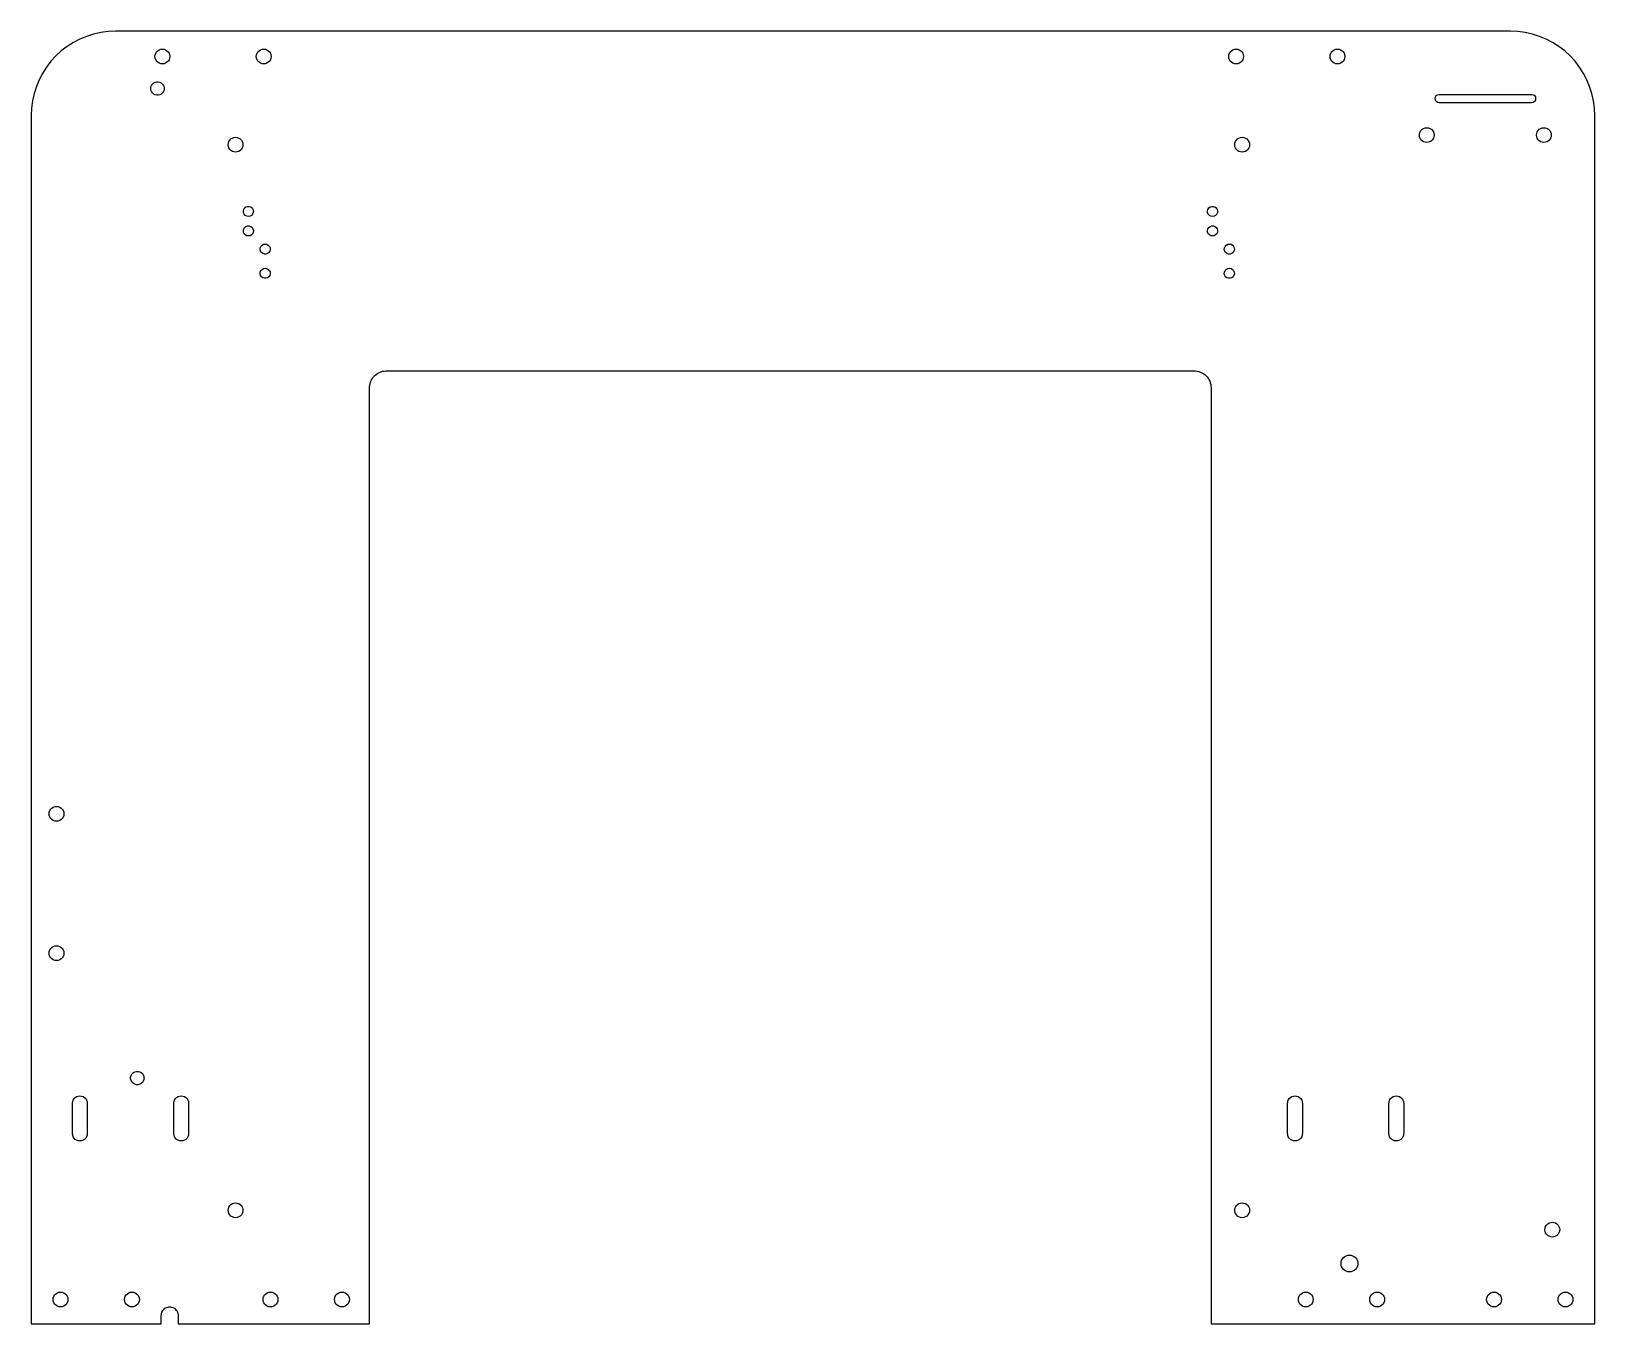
# Model space of a CAD drawing. Header units: metres. Extents: x -232 to 232, y 0 to 384.
import ezdxf

# ---------------------------------------------------------------- set-up
doc = ezdxf.new("R2010")
doc.units = ezdxf.units.M

msp = doc.modelspace()

# ---------------------------------------------------------------- linework, layer by layer
for p, q in [((-217.815, 381.658), (-219.75, 380.651)), ((-215.801, 382.492), (-217.815, 381.658)), ((-213.72, 383.148), (-215.801, 382.492)), ((-211.591, 383.62), (-213.72, 383.148)), ((-209.429, 383.905), (-211.591, 383.62)), ((-207.25, 384), (-209.429, 383.905)), ((207.25, 384), (-207.25, 384)), ((209.429, 383.905), (207.25, 384)), ((211.591, 383.62), (209.429, 383.905)), ((213.72, 383.148), (211.591, 383.62)), ((215.801, 382.492), (213.72, 383.148)), ((217.815, 381.658), (215.801, 382.492)), ((219.75, 380.651), (217.815, 381.658)), ((-224.928, 376.678), (-226.401, 375.07)), ((-223.32, 378.151), (-224.928, 376.678)), ((-221.589, 379.479), (-223.32, 378.151)), ((-219.75, 380.651), (-221.589, 379.479)), ((-195.5, 376.5), (-195.445, 376.99)), ((-195.445, 376.01), (-195.5, 376.5)), ((-195.445, 376.99), (-195.282, 377.455)), ((-195.282, 377.455), (-195.02, 377.872)), ((-195.02, 377.872), (-194.672, 378.22)), ((-194.672, 378.22), (-194.255, 378.482)), ((-194.255, 378.482), (-193.79, 378.645)), ((-193.79, 378.645), (-193.3, 378.7)), ((-193.3, 378.7), (-192.81, 378.645)), ((-192.81, 378.645), (-192.345, 378.482)), ((-192.345, 378.482), (-191.928, 378.22)), ((-191.928, 378.22), (-191.58, 377.872)), ((-191.58, 377.872), (-191.318, 377.455)), ((-191.318, 377.455), (-191.155, 376.99)), ((-191.155, 376.99), (-191.1, 376.5)), ((-191.1, 376.5), (-191.155, 376.01)), ((-165.4, 376.5), (-165.345, 376.99)), ((-165.345, 376.01), (-165.4, 376.5)), ((-165.345, 376.99), (-165.182, 377.455)), ((-165.182, 377.455), (-164.92, 377.872)), ((-164.92, 377.872), (-164.572, 378.22)), ((-164.572, 378.22), (-164.155, 378.482)), ((-164.155, 378.482), (-163.69, 378.645)), ((-163.69, 378.645), (-163.2, 378.7)), ((-163.2, 378.7), (-162.71, 378.645)), ((-162.71, 378.645), (-162.245, 378.482)), ((-162.245, 378.482), (-161.828, 378.22)), ((-161.828, 378.22), (-161.48, 377.872)), ((-161.48, 377.872), (-161.218, 377.455)), ((-161.218, 377.455), (-161.055, 376.99)), ((-161.055, 376.99), (-161, 376.5)), ((-161, 376.5), (-161.055, 376.01)), ((123.5, 376.5), (123.555, 376.99)), ((123.555, 376.01), (123.5, 376.5)), ((123.555, 376.99), (123.718, 377.455)), ((123.718, 377.455), (123.98, 377.872)), ((123.98, 377.872), (124.328, 378.22)), ((124.328, 378.22), (124.745, 378.482)), ((124.745, 378.482), (125.21, 378.645)), ((125.21, 378.645), (125.7, 378.7)), ((125.7, 378.7), (126.19, 378.645)), ((126.19, 378.645), (126.655, 378.482)), ((126.655, 378.482), (127.072, 378.22)), ((127.072, 378.22), (127.42, 377.872)), ((127.42, 377.872), (127.682, 377.455)), ((127.682, 377.455), (127.845, 376.99)), ((127.845, 376.99), (127.9, 376.5)), ((127.9, 376.5), (127.845, 376.01)), ((153.6, 376.5), (153.655, 376.99)), ((153.655, 376.01), (153.6, 376.5)), ((153.655, 376.99), (153.818, 377.455)), ((153.818, 377.455), (154.08, 377.872)), ((154.08, 377.872), (154.428, 378.22)), ((154.428, 378.22), (154.845, 378.482)), ((154.845, 378.482), (155.31, 378.645)), ((155.31, 378.645), (155.8, 378.7)), ((155.8, 378.7), (156.29, 378.645)), ((156.29, 378.645), (156.755, 378.482)), ((156.755, 378.482), (157.172, 378.22)), ((157.172, 378.22), (157.52, 377.872)), ((157.52, 377.872), (157.782, 377.455)), ((157.782, 377.455), (157.945, 376.99)), ((157.945, 376.99), (158, 376.5)), ((158, 376.5), (157.945, 376.01)), ((221.589, 379.479), (219.75, 380.651)), ((223.32, 378.151), (221.589, 379.479)), ((224.928, 376.678), (223.32, 378.151)), ((226.401, 375.07), (224.928, 376.678)), ((-227.729, 373.339), (-228.901, 371.5)), ((-226.401, 375.07), (-227.729, 373.339)), ((-195.282, 375.545), (-195.445, 376.01)), ((-195.02, 375.128), (-195.282, 375.545)), ((-194.672, 374.78), (-195.02, 375.128)), ((-194.255, 374.518), (-194.672, 374.78)), ((-193.79, 374.355), (-194.255, 374.518)), ((-193.3, 374.3), (-193.79, 374.355)), ((-192.81, 374.355), (-193.3, 374.3)), ((-192.345, 374.518), (-192.81, 374.355)), ((-191.928, 374.78), (-192.345, 374.518)), ((-191.58, 375.128), (-191.928, 374.78)), ((-191.318, 375.545), (-191.58, 375.128)), ((-191.155, 376.01), (-191.318, 375.545)), ((-165.182, 375.545), (-165.345, 376.01)), ((-164.92, 375.128), (-165.182, 375.545)), ((-164.572, 374.78), (-164.92, 375.128)), ((-164.155, 374.518), (-164.572, 374.78)), ((-163.69, 374.355), (-164.155, 374.518)), ((-163.2, 374.3), (-163.69, 374.355)), ((-162.71, 374.355), (-163.2, 374.3)), ((-162.245, 374.518), (-162.71, 374.355)), ((-161.828, 374.78), (-162.245, 374.518)), ((-161.48, 375.128), (-161.828, 374.78)), ((-161.218, 375.545), (-161.48, 375.128)), ((-161.055, 376.01), (-161.218, 375.545)), ((123.718, 375.545), (123.555, 376.01)), ((123.98, 375.128), (123.718, 375.545)), ((124.328, 374.78), (123.98, 375.128)), ((124.745, 374.518), (124.328, 374.78)), ((125.21, 374.355), (124.745, 374.518)), ((125.7, 374.3), (125.21, 374.355)), ((126.19, 374.355), (125.7, 374.3)), ((126.655, 374.518), (126.19, 374.355)), ((127.072, 374.78), (126.655, 374.518)), ((127.42, 375.128), (127.072, 374.78)), ((127.682, 375.545), (127.42, 375.128)), ((127.845, 376.01), (127.682, 375.545)), ((153.818, 375.545), (153.655, 376.01)), ((154.08, 375.128), (153.818, 375.545)), ((154.428, 374.78), (154.08, 375.128)), ((154.845, 374.518), (154.428, 374.78)), ((155.31, 374.355), (154.845, 374.518)), ((155.8, 374.3), (155.31, 374.355)), ((156.29, 374.355), (155.8, 374.3)), ((156.755, 374.518), (156.29, 374.355)), ((157.172, 374.78), (156.755, 374.518)), ((157.52, 375.128), (157.172, 374.78)), ((157.782, 375.545), (157.52, 375.128)), ((157.945, 376.01), (157.782, 375.545)), ((227.729, 373.339), (226.401, 375.07)), ((228.901, 371.5), (227.729, 373.339)), ((-230.742, 367.551), (-231.398, 365.47)), ((-229.908, 369.565), (-230.742, 367.551)), ((-228.901, 371.5), (-229.908, 369.565)), ((-196.75, 367), (-196.692, 367.479)), ((-196.692, 366.521), (-196.75, 367)), ((-196.692, 367.479), (-196.521, 367.929)), ((-196.521, 367.929), (-196.247, 368.326)), ((-196.247, 368.326), (-195.886, 368.646)), ((-195.886, 368.646), (-195.459, 368.87)), ((-195.459, 368.87), (-194.991, 368.985)), ((-194.991, 368.985), (-194.509, 368.985)), ((-194.509, 368.985), (-194.041, 368.87)), ((-194.041, 368.87), (-193.614, 368.646)), ((-193.614, 368.646), (-193.253, 368.326)), ((-193.253, 368.326), (-192.979, 367.929)), ((-192.979, 367.929), (-192.808, 367.479)), ((-192.808, 367.479), (-192.75, 367)), ((-192.75, 367), (-192.808, 366.521)), ((229.908, 369.565), (228.901, 371.5)), ((230.742, 367.551), (229.908, 369.565)), ((231.398, 365.47), (230.742, 367.551)), ((-231.87, 363.341), (-232.155, 361.179)), ((-231.398, 365.47), (-231.87, 363.341)), ((-196.521, 366.071), (-196.692, 366.521)), ((-196.247, 365.674), (-196.521, 366.071)), ((-195.886, 365.354), (-196.247, 365.674)), ((-195.459, 365.13), (-195.886, 365.354)), ((-194.991, 365.015), (-195.459, 365.13)), ((-194.509, 365.015), (-194.991, 365.015)), ((-194.041, 365.13), (-194.509, 365.015)), ((-193.614, 365.354), (-194.041, 365.13)), ((-193.253, 365.674), (-193.614, 365.354)), ((-192.979, 366.071), (-193.253, 365.674)), ((-192.808, 366.521), (-192.979, 366.071)), ((184.8, 364), (184.895, 364.478)), ((184.895, 363.522), (184.8, 364)), ((184.895, 364.478), (185.166, 364.884)), ((185.166, 363.116), (184.895, 363.522)), ((185.166, 364.884), (185.572, 365.155)), ((185.572, 362.845), (185.166, 363.116)), ((185.572, 365.155), (186.05, 365.25)), ((186.05, 362.75), (185.572, 362.845)), ((186.05, 365.25), (213.45, 365.25)), ((213.45, 362.75), (186.05, 362.75)), ((213.45, 365.25), (213.928, 365.155)), ((213.928, 362.845), (213.45, 362.75)), ((213.928, 365.155), (214.334, 364.884)), ((214.334, 363.116), (213.928, 362.845)), ((214.334, 364.884), (214.605, 364.478)), ((214.605, 363.522), (214.334, 363.116)), ((214.605, 364.478), (214.7, 364)), ((214.7, 364), (214.605, 363.522)), ((231.87, 363.341), (231.398, 365.47)), ((232.155, 361.179), (231.87, 363.341)), ((-232.155, 361.179), (-232.25, 359)), ((-232.25, 359), (-232.25, 0)), ((232.25, 359), (232.155, 361.179)), ((232.25, 0), (232.25, 359)), ((180.15, 353.15), (180.205, 353.64)), ((180.205, 352.66), (180.15, 353.15)), ((180.205, 353.64), (180.368, 354.105)), ((180.368, 354.105), (180.63, 354.522)), ((180.63, 354.522), (180.978, 354.87)), ((180.978, 354.87), (181.395, 355.132)), ((181.395, 355.132), (181.86, 355.295)), ((181.86, 355.295), (182.35, 355.35)), ((182.35, 355.35), (182.84, 355.295)), ((182.84, 355.295), (183.305, 355.132)), ((183.305, 355.132), (183.722, 354.87)), ((183.722, 354.87), (184.07, 354.522)), ((184.07, 354.522), (184.332, 354.105)), ((184.332, 354.105), (184.495, 353.64)), ((184.495, 353.64), (184.55, 353.15)), ((184.55, 353.15), (184.495, 352.66)), ((214.95, 353.15), (215.005, 353.64)), ((215.005, 352.66), (214.95, 353.15)), ((215.005, 353.64), (215.168, 354.105)), ((215.168, 354.105), (215.43, 354.522)), ((215.43, 354.522), (215.778, 354.87)), ((215.778, 354.87), (216.195, 355.132)), ((216.195, 355.132), (216.66, 355.295)), ((216.66, 355.295), (217.15, 355.35)), ((217.15, 355.35), (217.64, 355.295)), ((217.64, 355.295), (218.105, 355.132)), ((218.105, 355.132), (218.522, 354.87)), ((218.522, 354.87), (218.87, 354.522)), ((218.87, 354.522), (219.132, 354.105)), ((219.132, 354.105), (219.295, 353.64)), ((219.295, 353.64), (219.35, 353.15)), ((219.35, 353.15), (219.295, 352.66)), ((-173.75, 350.29), (-173.695, 350.78)), ((-173.695, 349.8), (-173.75, 350.29)), ((-173.695, 350.78), (-173.532, 351.245)), ((-173.532, 349.335), (-173.695, 349.8)), ((-173.532, 351.245), (-173.27, 351.662)), ((-173.27, 348.918), (-173.532, 349.335)), ((-173.27, 351.662), (-172.922, 352.01)), ((-172.922, 348.57), (-173.27, 348.918)), ((-172.922, 352.01), (-172.505, 352.272)), ((-172.505, 348.308), (-172.922, 348.57)), ((-172.505, 352.272), (-172.04, 352.435)), ((-172.04, 352.435), (-171.55, 352.49)), ((-171.55, 352.49), (-171.06, 352.435)), ((-171.06, 352.435), (-170.595, 352.272)), ((-170.595, 352.272), (-170.178, 352.01)), ((-170.178, 348.57), (-170.595, 348.308)), ((-170.178, 352.01), (-169.83, 351.662)), ((-169.83, 348.918), (-170.178, 348.57)), ((-169.83, 351.662), (-169.568, 351.245)), ((-169.568, 349.335), (-169.83, 348.918)), ((-169.568, 351.245), (-169.405, 350.78)), ((-169.405, 349.8), (-169.568, 349.335)), ((-169.405, 350.78), (-169.35, 350.29)), ((-169.35, 350.29), (-169.405, 349.8)), ((125.3, 350.29), (125.355, 350.78)), ((125.355, 349.8), (125.3, 350.29)), ((125.355, 350.78), (125.518, 351.245)), ((125.518, 349.335), (125.355, 349.8)), ((125.518, 351.245), (125.78, 351.662)), ((125.78, 348.918), (125.518, 349.335)), ((125.78, 351.662), (126.128, 352.01)), ((126.128, 348.57), (125.78, 348.918)), ((126.128, 352.01), (126.545, 352.272)), ((126.545, 348.308), (126.128, 348.57)), ((126.545, 352.272), (127.01, 352.435)), ((127.01, 352.435), (127.5, 352.49)), ((127.5, 352.49), (127.99, 352.435)), ((127.99, 352.435), (128.455, 352.272)), ((128.455, 352.272), (128.872, 352.01)), ((128.872, 348.57), (128.455, 348.308)), ((128.872, 352.01), (129.22, 351.662)), ((129.22, 348.918), (128.872, 348.57)), ((129.22, 351.662), (129.482, 351.245)), ((129.482, 349.335), (129.22, 348.918)), ((129.482, 351.245), (129.645, 350.78)), ((129.645, 349.8), (129.482, 349.335)), ((129.645, 350.78), (129.7, 350.29)), ((129.7, 350.29), (129.645, 349.8)), ((180.368, 352.195), (180.205, 352.66)), ((180.63, 351.778), (180.368, 352.195)), ((180.978, 351.43), (180.63, 351.778)), ((181.395, 351.168), (180.978, 351.43)), ((181.86, 351.005), (181.395, 351.168)), ((182.35, 350.95), (181.86, 351.005)), ((182.84, 351.005), (182.35, 350.95)), ((183.305, 351.168), (182.84, 351.005)), ((183.722, 351.43), (183.305, 351.168)), ((184.07, 351.778), (183.722, 351.43)), ((184.332, 352.195), (184.07, 351.778)), ((184.495, 352.66), (184.332, 352.195)), ((215.168, 352.195), (215.005, 352.66)), ((215.43, 351.778), (215.168, 352.195)), ((215.778, 351.43), (215.43, 351.778)), ((216.195, 351.168), (215.778, 351.43)), ((216.66, 351.005), (216.195, 351.168)), ((217.15, 350.95), (216.66, 351.005)), ((217.64, 351.005), (217.15, 350.95)), ((218.105, 351.168), (217.64, 351.005)), ((218.522, 351.43), (218.105, 351.168)), ((218.87, 351.778), (218.522, 351.43)), ((219.132, 352.195), (218.87, 351.778)), ((219.295, 352.66), (219.132, 352.195)), ((-172.04, 348.145), (-172.505, 348.308)), ((-171.55, 348.09), (-172.04, 348.145)), ((-171.06, 348.145), (-171.55, 348.09)), ((-170.595, 348.308), (-171.06, 348.145)), ((127.01, 348.145), (126.545, 348.308)), ((127.5, 348.09), (127.01, 348.145)), ((127.99, 348.145), (127.5, 348.09)), ((128.455, 348.308), (127.99, 348.145)), ((-169.245, 330.604), (-169.124, 331.083)), ((-169.204, 330.112), (-169.245, 330.604)), ((-169.006, 329.66), (-169.204, 330.112)), ((-169.124, 331.083), (-168.854, 331.496)), ((-168.854, 331.496), (-168.464, 331.799)), ((-168.464, 331.799), (-167.997, 331.96)), ((-167.997, 331.96), (-167.503, 331.96)), ((-167.503, 331.96), (-167.036, 331.799)), ((-167.036, 331.799), (-166.646, 331.496)), ((-166.646, 331.496), (-166.376, 331.083)), ((-166.296, 330.112), (-166.494, 329.66)), ((-166.376, 331.083), (-166.255, 330.604)), ((-166.255, 330.604), (-166.296, 330.112)), ((117.205, 330.604), (117.326, 331.083)), ((117.246, 330.112), (117.205, 330.604)), ((117.444, 329.66), (117.246, 330.112)), ((117.326, 331.083), (117.596, 331.496)), ((117.596, 331.496), (117.986, 331.799)), ((117.986, 331.799), (118.453, 331.96)), ((118.453, 331.96), (118.947, 331.96)), ((118.947, 331.96), (119.414, 331.799)), ((119.414, 331.799), (119.804, 331.496)), ((119.804, 331.496), (120.074, 331.083)), ((120.154, 330.112), (119.956, 329.66)), ((120.074, 331.083), (120.195, 330.604)), ((120.195, 330.604), (120.154, 330.112)), ((-169.245, 324.804), (-169.124, 325.283)), ((-169.124, 325.283), (-168.854, 325.696)), ((-168.671, 329.296), (-169.006, 329.66)), ((-168.854, 325.696), (-168.464, 325.999)), ((-168.237, 329.061), (-168.671, 329.296)), ((-168.464, 325.999), (-167.997, 326.16)), ((-167.75, 328.98), (-168.237, 329.061)), ((-167.997, 326.16), (-167.503, 326.16)), ((-167.263, 329.061), (-167.75, 328.98)), ((-167.503, 326.16), (-167.036, 325.999)), ((-166.829, 329.296), (-167.263, 329.061)), ((-167.036, 325.999), (-166.646, 325.696)), ((-166.494, 329.66), (-166.829, 329.296)), ((-166.646, 325.696), (-166.376, 325.283)), ((-166.376, 325.283), (-166.255, 324.804)), ((117.205, 324.804), (117.326, 325.283)), ((117.326, 325.283), (117.596, 325.696)), ((117.779, 329.296), (117.444, 329.66)), ((117.596, 325.696), (117.986, 325.999)), ((118.213, 329.061), (117.779, 329.296)), ((117.986, 325.999), (118.453, 326.16)), ((118.7, 328.98), (118.213, 329.061)), ((118.453, 326.16), (118.947, 326.16)), ((119.187, 329.061), (118.7, 328.98)), ((118.947, 326.16), (119.414, 325.999)), ((119.621, 329.296), (119.187, 329.061)), ((119.414, 325.999), (119.804, 325.696)), ((119.956, 329.66), (119.621, 329.296)), ((119.804, 325.696), (120.074, 325.283)), ((120.074, 325.283), (120.195, 324.804)), ((-169.204, 324.312), (-169.245, 324.804)), ((-169.006, 323.86), (-169.204, 324.312)), ((-168.671, 323.496), (-169.006, 323.86)), ((-168.237, 323.261), (-168.671, 323.496)), ((-167.75, 323.18), (-168.237, 323.261)), ((-167.263, 323.261), (-167.75, 323.18)), ((-166.829, 323.496), (-167.263, 323.261)), ((-166.494, 323.86), (-166.829, 323.496)), ((-166.296, 324.312), (-166.494, 323.86)), ((-166.255, 324.804), (-166.296, 324.312)), ((-163.671, 320.464), (-163.237, 320.699)), ((-163.237, 320.699), (-162.75, 320.78)), ((-162.75, 320.78), (-162.263, 320.699)), ((-162.263, 320.699), (-161.829, 320.464)), ((117.246, 324.312), (117.205, 324.804)), ((117.444, 323.86), (117.246, 324.312)), ((117.779, 323.496), (117.444, 323.86)), ((118.213, 323.261), (117.779, 323.496)), ((118.7, 323.18), (118.213, 323.261)), ((119.187, 323.261), (118.7, 323.18)), ((119.621, 323.496), (119.187, 323.261)), ((119.956, 323.86), (119.621, 323.496)), ((120.154, 324.312), (119.956, 323.86)), ((120.195, 324.804), (120.154, 324.312)), ((122.779, 320.464), (123.213, 320.699)), ((123.213, 320.699), (123.7, 320.78)), ((123.7, 320.78), (124.187, 320.699)), ((124.187, 320.699), (124.621, 320.464)), ((-164.245, 319.156), (-164.204, 319.648)), ((-164.124, 318.677), (-164.245, 319.156)), ((-164.204, 319.648), (-164.006, 320.1)), ((-163.854, 318.264), (-164.124, 318.677)), ((-164.006, 320.1), (-163.671, 320.464)), ((-163.464, 317.961), (-163.854, 318.264)), ((-162.997, 317.8), (-163.464, 317.961)), ((-162.503, 317.8), (-162.997, 317.8)), ((-162.036, 317.961), (-162.503, 317.8)), ((-161.646, 318.264), (-162.036, 317.961)), ((-161.829, 320.464), (-161.494, 320.1)), ((-161.376, 318.677), (-161.646, 318.264)), ((-161.494, 320.1), (-161.296, 319.648)), ((-161.255, 319.156), (-161.376, 318.677)), ((-161.296, 319.648), (-161.255, 319.156)), ((122.205, 319.156), (122.246, 319.648)), ((122.326, 318.677), (122.205, 319.156)), ((122.246, 319.648), (122.444, 320.1)), ((122.596, 318.264), (122.326, 318.677)), ((122.444, 320.1), (122.779, 320.464)), ((122.986, 317.961), (122.596, 318.264)), ((123.453, 317.8), (122.986, 317.961)), ((123.947, 317.8), (123.453, 317.8)), ((124.414, 317.961), (123.947, 317.8)), ((124.804, 318.264), (124.414, 317.961)), ((124.621, 320.464), (124.956, 320.1)), ((125.074, 318.677), (124.804, 318.264)), ((124.956, 320.1), (125.154, 319.648)), ((125.195, 319.156), (125.074, 318.677)), ((125.154, 319.648), (125.195, 319.156)), ((-164.245, 311.956), (-164.204, 312.448)), ((-164.124, 311.477), (-164.245, 311.956)), ((-164.204, 312.448), (-164.006, 312.9)), ((-163.854, 311.064), (-164.124, 311.477)), ((-164.006, 312.9), (-163.671, 313.264)), ((-163.671, 313.264), (-163.237, 313.499)), ((-163.237, 313.499), (-162.75, 313.58)), ((-162.75, 313.58), (-162.263, 313.499)), ((-162.263, 313.499), (-161.829, 313.264)), ((-161.829, 313.264), (-161.494, 312.9)), ((-161.376, 311.477), (-161.646, 311.064)), ((-161.494, 312.9), (-161.296, 312.448)), ((-161.255, 311.956), (-161.376, 311.477)), ((-161.296, 312.448), (-161.255, 311.956)), ((122.205, 311.956), (122.246, 312.448)), ((122.326, 311.477), (122.205, 311.956)), ((122.246, 312.448), (122.444, 312.9)), ((122.596, 311.064), (122.326, 311.477)), ((122.444, 312.9), (122.779, 313.264)), ((122.779, 313.264), (123.213, 313.499)), ((123.213, 313.499), (123.7, 313.58)), ((123.7, 313.58), (124.187, 313.499)), ((124.187, 313.499), (124.621, 313.264)), ((124.621, 313.264), (124.956, 312.9)), ((125.074, 311.477), (124.804, 311.064)), ((124.956, 312.9), (125.154, 312.448)), ((125.195, 311.956), (125.074, 311.477)), ((125.154, 312.448), (125.195, 311.956)), ((-163.464, 310.761), (-163.854, 311.064)), ((-162.997, 310.6), (-163.464, 310.761)), ((-162.503, 310.6), (-162.997, 310.6)), ((-162.036, 310.761), (-162.503, 310.6)), ((-161.646, 311.064), (-162.036, 310.761)), ((122.986, 310.761), (122.596, 311.064)), ((123.453, 310.6), (122.986, 310.761)), ((123.947, 310.6), (123.453, 310.6)), ((124.414, 310.761), (123.947, 310.6)), ((124.804, 311.064), (124.414, 310.761)), ((-131.744, 278.349), (-131.694, 278.845)), ((-131.694, 278.845), (-131.595, 279.334)), ((-131.595, 279.334), (-131.448, 279.81)), ((-131.448, 279.81), (-131.255, 280.269)), ((-131.255, 280.269), (-131.016, 280.707)), ((-131.016, 280.707), (-130.736, 281.119)), ((-130.736, 281.119), (-130.415, 281.501)), ((-130.415, 281.501), (-130.058, 281.849)), ((-130.058, 281.849), (-129.669, 282.16)), ((-129.669, 282.16), (-129.25, 282.43)), ((-129.25, 282.43), (-128.806, 282.658)), ((-128.806, 282.658), (-128.342, 282.84)), ((-128.342, 282.84), (-127.863, 282.975)), ((-127.863, 282.975), (-127.372, 283.061)), ((-127.372, 283.061), (-126.875, 283.098)), ((-126.875, 283.098), (-126.75, 283.095)), ((-126.75, 283.095), (-126.75, 283.1)), ((-126.75, 283.1), (113.25, 283.1)), ((113.25, 283.1), (113.25, 283.095)), ((113.25, 283.095), (113.624, 283.086)), ((113.624, 283.086), (114.118, 283.024)), ((114.118, 283.024), (114.604, 282.913)), ((114.604, 282.913), (115.077, 282.754)), ((115.077, 282.754), (115.531, 282.549)), ((115.531, 282.549), (115.963, 282.3)), ((115.963, 282.3), (116.367, 282.009)), ((116.367, 282.009), (116.741, 281.679)), ((116.741, 281.679), (117.08, 281.314)), ((117.08, 281.314), (117.381, 280.917)), ((117.381, 280.917), (117.641, 280.491)), ((117.641, 280.491), (117.857, 280.042)), ((117.857, 280.042), (118.028, 279.574)), ((118.028, 279.574), (118.151, 279.091)), ((118.151, 279.091), (118.225, 278.598)), ((-131.75, 0), (-131.75, 278.1)), ((-131.75, 278.1), (-131.744, 278.1)), ((-131.744, 278.1), (-131.744, 278.349)), ((118.225, 278.598), (118.25, 278.1)), ((118.25, 278.1), (118.25, 0)), ((-226.122, 153.22), (-225.705, 153.482)), ((-225.705, 153.482), (-225.24, 153.645)), ((-225.24, 153.645), (-224.75, 153.7)), ((-224.75, 153.7), (-224.26, 153.645)), ((-224.26, 153.645), (-223.795, 153.482)), ((-223.795, 153.482), (-223.378, 153.22)), ((-226.95, 151.5), (-226.919, 151.777)), ((-226.926, 151.287), (-226.95, 151.5)), ((-226.895, 151.01), (-226.926, 151.287)), ((-226.919, 151.777), (-226.895, 151.99)), ((-226.895, 151.99), (-226.732, 152.455)), ((-226.732, 150.545), (-226.895, 151.01)), ((-226.732, 152.455), (-226.47, 152.872)), ((-226.47, 150.128), (-226.732, 150.545)), ((-226.47, 152.872), (-226.122, 153.22)), ((-226.122, 149.78), (-226.47, 150.128)), ((-225.705, 149.518), (-226.122, 149.78)), ((-225.24, 149.355), (-225.705, 149.518)), ((-224.75, 149.3), (-225.24, 149.355)), ((-224.26, 149.355), (-224.75, 149.3)), ((-223.795, 149.518), (-224.26, 149.355)), ((-223.378, 149.78), (-223.795, 149.518)), ((-223.378, 153.22), (-223.03, 152.872)), ((-223.03, 150.128), (-223.378, 149.78)), ((-223.03, 152.872), (-222.768, 152.455)), ((-222.768, 150.545), (-223.03, 150.128)), ((-222.768, 152.455), (-222.605, 151.99)), ((-222.605, 151.01), (-222.768, 150.545)), ((-222.605, 151.99), (-222.581, 151.777)), ((-222.574, 151.287), (-222.605, 151.01)), ((-222.581, 151.777), (-222.55, 151.5)), ((-222.55, 151.5), (-222.574, 151.287)), ((-226.47, 111.472), (-226.122, 111.82)), ((-226.122, 111.82), (-225.705, 112.082)), ((-225.705, 112.082), (-225.24, 112.245)), ((-225.24, 112.245), (-224.75, 112.3)), ((-224.75, 112.3), (-224.26, 112.245)), ((-224.26, 112.245), (-223.795, 112.082)), ((-223.795, 112.082), (-223.378, 111.82)), ((-223.378, 111.82), (-223.03, 111.472)), ((-226.95, 110.1), (-226.895, 110.59)), ((-226.895, 109.61), (-226.95, 110.1)), ((-226.895, 110.59), (-226.732, 111.055)), ((-226.732, 109.145), (-226.895, 109.61)), ((-226.732, 111.055), (-226.47, 111.472)), ((-226.47, 108.728), (-226.732, 109.145)), ((-226.122, 108.38), (-226.47, 108.728)), ((-225.705, 108.118), (-226.122, 108.38)), ((-225.24, 107.955), (-225.705, 108.118)), ((-224.75, 107.9), (-225.24, 107.955)), ((-224.26, 107.955), (-224.75, 107.9)), ((-223.795, 108.118), (-224.26, 107.955)), ((-223.378, 108.38), (-223.795, 108.118)), ((-223.03, 108.728), (-223.378, 108.38)), ((-223.03, 111.472), (-222.768, 111.055)), ((-222.768, 109.145), (-223.03, 108.728)), ((-222.768, 111.055), (-222.605, 110.59)), ((-222.605, 109.61), (-222.768, 109.145)), ((-222.605, 110.59), (-222.55, 110.1)), ((-222.55, 110.1), (-222.605, 109.61)), ((-202.521, 73.9294), (-202.247, 74.3262)), ((-202.247, 74.3262), (-201.886, 74.646)), ((-201.886, 74.646), (-201.459, 74.87)), ((-201.459, 74.87), (-200.991, 74.9854)), ((-200.991, 74.9854), (-200.509, 74.9854)), ((-200.509, 74.9854), (-200.041, 74.87)), ((-200.041, 74.87), (-199.614, 74.646)), ((-199.614, 74.646), (-199.253, 74.3262)), ((-199.253, 74.3262), (-198.979, 73.9294)), ((-202.75, 73), (-202.72, 73.2465)), ((-202.722, 72.7679), (-202.75, 73)), ((-202.692, 72.5214), (-202.722, 72.7679)), ((-202.72, 73.2465), (-202.692, 73.4786)), ((-202.692, 73.4786), (-202.521, 73.9294)), ((-202.521, 72.0706), (-202.692, 72.5214)), ((-202.247, 71.6738), (-202.521, 72.0706)), ((-201.886, 71.354), (-202.247, 71.6738)), ((-201.459, 71.13), (-201.886, 71.354)), ((-200.991, 71.0146), (-201.459, 71.13)), ((-200.509, 71.0146), (-200.991, 71.0146)), ((-200.041, 71.13), (-200.509, 71.0146)), ((-199.614, 71.354), (-200.041, 71.13)), ((-199.253, 71.6738), (-199.614, 71.354)), ((-198.979, 72.0706), (-199.253, 71.6738)), ((-198.979, 73.9294), (-198.808, 73.4786)), ((-198.808, 72.5214), (-198.979, 72.0706)), ((-198.808, 73.4786), (-198.78, 73.2465)), ((-198.778, 72.7679), (-198.808, 72.5214)), ((-198.78, 73.2465), (-198.75, 73)), ((-198.75, 73), (-198.778, 72.7679)), ((-220, 65.5), (-219.969, 65.779)), ((-220, 56.5), (-220, 65.5)), ((-219.969, 65.779), (-219.945, 65.9895)), ((-219.945, 65.9895), (-219.782, 66.4545)), ((-219.782, 66.4545), (-219.52, 66.8717)), ((-219.52, 66.8717), (-219.172, 67.22)), ((-219.172, 67.22), (-218.755, 67.4821)), ((-218.755, 67.4821), (-218.29, 67.6448)), ((-218.29, 67.6448), (-217.8, 67.7)), ((-217.8, 67.7), (-217.31, 67.6448)), ((-217.31, 67.6448), (-216.845, 67.4821)), ((-216.845, 67.4821), (-216.428, 67.22)), ((-216.428, 67.22), (-216.08, 66.8717)), ((-216.08, 66.8717), (-215.818, 66.4545)), ((-215.818, 66.4545), (-215.655, 65.9895)), ((-215.655, 65.9895), (-215.631, 65.779)), ((-215.631, 65.779), (-215.6, 65.5)), ((-215.6, 65.5), (-215.6, 56.5)), ((-189.9, 65.5), (-189.869, 65.779)), ((-189.9, 56.5), (-189.9, 65.5)), ((-189.869, 65.779), (-189.845, 65.9895)), ((-189.845, 65.9895), (-189.682, 66.4545)), ((-189.682, 66.4545), (-189.42, 66.8717)), ((-189.42, 66.8717), (-189.072, 67.22)), ((-189.072, 67.22), (-188.655, 67.4821)), ((-188.655, 67.4821), (-188.19, 67.6448)), ((-188.19, 67.6448), (-187.7, 67.7)), ((-187.7, 67.7), (-187.21, 67.6448)), ((-187.21, 67.6448), (-186.745, 67.4821)), ((-186.745, 67.4821), (-186.328, 67.22)), ((-186.328, 67.22), (-185.98, 66.8717)), ((-185.98, 66.8717), (-185.718, 66.4545)), ((-185.718, 66.4545), (-185.555, 65.9895)), ((-185.555, 65.9895), (-185.531, 65.779)), ((-185.531, 65.779), (-185.5, 65.5)), ((-185.5, 65.5), (-185.5, 56.5)), ((141, 65.5), (141.031, 65.779)), ((141, 56.5), (141, 65.5)), ((141.031, 65.779), (141.055, 65.9895)), ((141.055, 65.9895), (141.218, 66.4545)), ((141.218, 66.4545), (141.48, 66.8717)), ((141.48, 66.8717), (141.828, 67.22)), ((141.828, 67.22), (142.245, 67.4821)), ((142.245, 67.4821), (142.71, 67.6448)), ((142.71, 67.6448), (143.2, 67.7)), ((143.2, 67.7), (143.69, 67.6448)), ((143.69, 67.6448), (144.155, 67.4821)), ((144.155, 67.4821), (144.572, 67.22)), ((144.572, 67.22), (144.92, 66.8717)), ((144.92, 66.8717), (145.182, 66.4545)), ((145.182, 66.4545), (145.345, 65.9895)), ((145.345, 65.9895), (145.369, 65.779)), ((145.369, 65.779), (145.4, 65.5)), ((145.4, 65.5), (145.4, 56.5)), ((171.1, 65.5), (171.131, 65.779)), ((171.1, 56.5), (171.1, 65.5)), ((171.131, 65.779), (171.155, 65.9895)), ((171.155, 65.9895), (171.318, 66.4545)), ((171.318, 66.4545), (171.58, 66.8717)), ((171.58, 66.8717), (171.928, 67.22)), ((171.928, 67.22), (172.345, 67.4821)), ((172.345, 67.4821), (172.81, 67.6448)), ((172.81, 67.6448), (173.3, 67.7)), ((173.3, 67.7), (173.79, 67.6448)), ((173.79, 67.6448), (174.255, 67.4821)), ((174.255, 67.4821), (174.672, 67.22)), ((174.672, 67.22), (175.02, 66.8717)), ((175.02, 66.8717), (175.282, 66.4545)), ((175.282, 66.4545), (175.445, 65.9895)), ((175.445, 65.9895), (175.469, 65.779)), ((175.469, 65.779), (175.5, 65.5)), ((175.5, 65.5), (175.5, 56.5)), ((-219.976, 56.2895), (-220, 56.5)), ((-219.945, 56.0105), (-219.976, 56.2895)), ((-219.782, 55.5455), (-219.945, 56.0105)), ((-215.655, 56.0105), (-215.818, 55.5455)), ((-215.624, 56.2895), (-215.655, 56.0105)), ((-215.6, 56.5), (-215.624, 56.2895)), ((-189.876, 56.2895), (-189.9, 56.5)), ((-189.845, 56.0105), (-189.876, 56.2895)), ((-189.682, 55.5455), (-189.845, 56.0105)), ((-185.555, 56.0105), (-185.718, 55.5455)), ((-185.524, 56.2895), (-185.555, 56.0105)), ((-185.5, 56.5), (-185.524, 56.2895)), ((141.024, 56.2895), (141, 56.5)), ((141.055, 56.0105), (141.024, 56.2895)), ((141.218, 55.5455), (141.055, 56.0105)), ((145.345, 56.0105), (145.182, 55.5455)), ((145.376, 56.2895), (145.345, 56.0105)), ((145.4, 56.5), (145.376, 56.2895)), ((171.124, 56.2895), (171.1, 56.5)), ((171.155, 56.0105), (171.124, 56.2895)), ((171.318, 55.5455), (171.155, 56.0105)), ((175.445, 56.0105), (175.282, 55.5455)), ((175.476, 56.2895), (175.445, 56.0105)), ((175.5, 56.5), (175.476, 56.2895)), ((-219.52, 55.1283), (-219.782, 55.5455)), ((-219.172, 54.78), (-219.52, 55.1283)), ((-218.755, 54.5179), (-219.172, 54.78)), ((-218.29, 54.3552), (-218.755, 54.5179)), ((-217.8, 54.3), (-218.29, 54.3552)), ((-217.31, 54.3552), (-217.8, 54.3)), ((-216.845, 54.5179), (-217.31, 54.3552)), ((-216.428, 54.78), (-216.845, 54.5179)), ((-216.08, 55.1283), (-216.428, 54.78)), ((-215.818, 55.5455), (-216.08, 55.1283)), ((-189.42, 55.1283), (-189.682, 55.5455)), ((-189.072, 54.78), (-189.42, 55.1283)), ((-188.655, 54.5179), (-189.072, 54.78)), ((-188.19, 54.3552), (-188.655, 54.5179)), ((-187.7, 54.3), (-188.19, 54.3552)), ((-187.21, 54.3552), (-187.7, 54.3)), ((-186.745, 54.5179), (-187.21, 54.3552)), ((-186.328, 54.78), (-186.745, 54.5179)), ((-185.98, 55.1283), (-186.328, 54.78)), ((-185.718, 55.5455), (-185.98, 55.1283)), ((141.48, 55.1283), (141.218, 55.5455)), ((141.828, 54.78), (141.48, 55.1283)), ((142.245, 54.5179), (141.828, 54.78)), ((142.71, 54.3552), (142.245, 54.5179)), ((143.2, 54.3), (142.71, 54.3552)), ((143.69, 54.3552), (143.2, 54.3)), ((144.155, 54.5179), (143.69, 54.3552)), ((144.572, 54.78), (144.155, 54.5179)), ((144.92, 55.1283), (144.572, 54.78)), ((145.182, 55.5455), (144.92, 55.1283)), ((171.58, 55.1283), (171.318, 55.5455)), ((171.928, 54.78), (171.58, 55.1283)), ((172.345, 54.5179), (171.928, 54.78)), ((172.81, 54.3552), (172.345, 54.5179)), ((173.3, 54.3), (172.81, 54.3552)), ((173.79, 54.3552), (173.3, 54.3)), ((174.255, 54.5179), (173.79, 54.3552)), ((174.672, 54.78), (174.255, 54.5179)), ((175.02, 55.1283), (174.672, 54.78)), ((175.282, 55.5455), (175.02, 55.1283)), ((-173.75, 33.71), (-173.695, 34.1995)), ((-173.695, 33.2205), (-173.75, 33.71)), ((-173.695, 34.1995), (-173.532, 34.6645)), ((-173.532, 32.7555), (-173.695, 33.2205)), ((-173.532, 34.6645), (-173.27, 35.0817)), ((-173.27, 32.3383), (-173.532, 32.7555)), ((-173.27, 35.0817), (-172.922, 35.43)), ((-172.922, 35.43), (-172.505, 35.6921)), ((-172.505, 35.6921), (-172.04, 35.8548)), ((-172.04, 35.8548), (-171.55, 35.91)), ((-171.55, 35.91), (-171.06, 35.8548)), ((-171.06, 35.8548), (-170.595, 35.6921)), ((-170.595, 35.6921), (-170.178, 35.43)), ((-170.178, 35.43), (-169.83, 35.0817)), ((-169.83, 35.0817), (-169.568, 34.6645)), ((-169.568, 32.7555), (-169.83, 32.3383)), ((-169.568, 34.6645), (-169.405, 34.1995)), ((-169.405, 33.2205), (-169.568, 32.7555)), ((-169.405, 34.1995), (-169.35, 33.71)), ((-169.35, 33.71), (-169.405, 33.2205)), ((125.3, 33.71), (125.355, 34.1995)), ((125.355, 33.2205), (125.3, 33.71)), ((125.355, 34.1995), (125.518, 34.6645)), ((125.518, 32.7555), (125.355, 33.2205)), ((125.518, 34.6645), (125.78, 35.0817)), ((125.78, 32.3383), (125.518, 32.7555)), ((125.78, 35.0817), (126.128, 35.43)), ((126.128, 35.43), (126.545, 35.6921)), ((126.545, 35.6921), (127.01, 35.8548)), ((127.01, 35.8548), (127.5, 35.91)), ((127.5, 35.91), (127.99, 35.8548)), ((127.99, 35.8548), (128.455, 35.6921)), ((128.455, 35.6921), (128.872, 35.43)), ((128.872, 35.43), (129.22, 35.0817)), ((129.22, 35.0817), (129.482, 34.6645)), ((129.482, 32.7555), (129.22, 32.3383)), ((129.482, 34.6645), (129.645, 34.1995)), ((129.645, 33.2205), (129.482, 32.7555)), ((129.645, 34.1995), (129.7, 33.71)), ((129.7, 33.71), (129.645, 33.2205)), ((-172.922, 31.99), (-173.27, 32.3383)), ((-172.505, 31.7279), (-172.922, 31.99)), ((-172.04, 31.5652), (-172.505, 31.7279)), ((-171.55, 31.51), (-172.04, 31.5652)), ((-171.06, 31.5652), (-171.55, 31.51)), ((-170.595, 31.7279), (-171.06, 31.5652)), ((-170.178, 31.99), (-170.595, 31.7279)), ((-169.83, 32.3383), (-170.178, 31.99)), ((126.128, 31.99), (125.78, 32.3383)), ((126.545, 31.7279), (126.128, 31.99)), ((127.01, 31.5652), (126.545, 31.7279)), ((127.5, 31.51), (127.01, 31.5652)), ((127.99, 31.5652), (127.5, 31.51)), ((128.455, 31.7279), (127.99, 31.5652)), ((128.872, 31.99), (128.455, 31.7279)), ((129.22, 32.3383), (128.872, 31.99)), ((217.45, 27.95), (217.474, 28.163)), ((217.474, 27.737), (217.45, 27.95)), ((217.474, 28.163), (217.505, 28.4395)), ((217.505, 28.4395), (217.668, 28.9045)), ((217.668, 28.9045), (217.93, 29.3217)), ((217.93, 29.3217), (218.278, 29.67)), ((218.278, 29.67), (218.695, 29.9321)), ((218.695, 29.9321), (219.16, 30.0948)), ((219.16, 30.0948), (219.65, 30.15)), ((219.65, 30.15), (220.14, 30.0948)), ((220.14, 30.0948), (220.605, 29.9321)), ((220.605, 29.9321), (221.022, 29.67)), ((221.022, 29.67), (221.37, 29.3217)), ((221.37, 29.3217), (221.632, 28.9045)), ((221.632, 28.9045), (221.795, 28.4395)), ((221.795, 28.4395), (221.85, 27.95)), ((221.85, 27.95), (221.795, 27.4605)), ((217.505, 27.4605), (217.474, 27.737)), ((217.668, 26.9955), (217.505, 27.4605)), ((217.93, 26.5783), (217.668, 26.9955)), ((218.278, 26.23), (217.93, 26.5783)), ((218.695, 25.9679), (218.278, 26.23)), ((219.16, 25.8052), (218.695, 25.9679)), ((219.65, 25.75), (219.16, 25.8052)), ((220.14, 25.8052), (219.65, 25.75)), ((220.605, 25.9679), (220.14, 25.8052)), ((221.022, 26.23), (220.605, 25.9679)), ((221.37, 26.5783), (221.022, 26.23)), ((221.632, 26.9955), (221.37, 26.5783)), ((221.795, 27.4605), (221.632, 26.9955)), ((156.918, 18.3877), (157.06, 18.8567)), ((157.06, 18.8567), (157.291, 19.2889)), ((157.291, 19.2889), (157.602, 19.6678)), ((157.602, 19.6678), (157.981, 19.9787)), ((157.981, 19.9787), (158.413, 20.2097)), ((158.413, 20.2097), (158.882, 20.352)), ((158.882, 20.352), (159.37, 20.4)), ((159.37, 20.4), (159.858, 20.352)), ((159.858, 20.352), (160.327, 20.2097)), ((160.327, 20.2097), (160.759, 19.9787)), ((160.759, 19.9787), (161.138, 19.6678)), ((161.138, 19.6678), (161.449, 19.2889)), ((161.449, 19.2889), (161.68, 18.8567)), ((161.68, 18.8567), (161.822, 18.3877)), ((156.87, 17.9), (156.918, 18.3877)), ((156.918, 17.4123), (156.87, 17.9)), ((157.06, 16.9433), (156.918, 17.4123)), ((157.291, 16.5111), (157.06, 16.9433)), ((157.602, 16.1322), (157.291, 16.5111)), ((157.981, 15.8213), (157.602, 16.1322)), ((158.413, 15.5903), (157.981, 15.8213)), ((158.882, 15.448), (158.413, 15.5903)), ((159.37, 15.4), (158.882, 15.448)), ((159.858, 15.448), (159.37, 15.4)), ((160.327, 15.5903), (159.858, 15.448)), ((160.759, 15.8213), (160.327, 15.5903)), ((161.138, 16.1322), (160.759, 15.8213)), ((161.449, 16.5111), (161.138, 16.1322)), ((161.68, 16.9433), (161.449, 16.5111)), ((161.822, 17.4123), (161.68, 16.9433)), ((161.822, 18.3877), (161.87, 17.9)), ((161.87, 17.9), (161.822, 17.4123)), ((-224.505, 9.18213), (-224.04, 9.34484)), ((-224.04, 9.34484), (-223.55, 9.4)), ((-223.55, 9.4), (-223.06, 9.34484)), ((-223.06, 9.34484), (-222.595, 9.18213)), ((-203.285, 9.18213), (-202.82, 9.34484)), ((-202.82, 9.34484), (-202.33, 9.4)), ((-202.33, 9.4), (-201.84, 9.34484)), ((-201.84, 9.34484), (-201.375, 9.18213)), ((-162.125, 9.18213), (-161.66, 9.34484)), ((-161.66, 9.34484), (-161.17, 9.4)), ((-161.17, 9.4), (-160.68, 9.34484)), ((-160.68, 9.34484), (-160.215, 9.18213)), ((-140.905, 9.18213), (-140.44, 9.34484)), ((-140.44, 9.34484), (-139.95, 9.4)), ((-139.95, 9.4), (-139.46, 9.34484)), ((-139.46, 9.34484), (-138.995, 9.18213)), ((145.445, 9.18213), (145.91, 9.34484)), ((145.91, 9.34484), (146.4, 9.4)), ((146.4, 9.4), (146.89, 9.34484)), ((146.89, 9.34484), (147.355, 9.18213)), ((166.665, 9.18213), (167.13, 9.34484)), ((167.13, 9.34484), (167.62, 9.4)), ((167.62, 9.4), (168.11, 9.34484)), ((168.11, 9.34484), (168.575, 9.18213)), ((201.375, 9.18213), (201.84, 9.34484)), ((201.84, 9.34484), (202.33, 9.4)), ((202.33, 9.4), (202.82, 9.34484)), ((202.82, 9.34484), (203.285, 9.18213)), ((222.595, 9.18213), (223.06, 9.34484)), ((223.06, 9.34484), (223.55, 9.4)), ((223.55, 9.4), (224.04, 9.34484)), ((224.04, 9.34484), (224.505, 9.18213)), ((-225.75, 7.2), (-225.695, 7.68955)), ((-225.695, 6.71045), (-225.75, 7.2)), ((-225.695, 7.68955), (-225.532, 8.15454)), ((-225.532, 6.24546), (-225.695, 6.71045)), ((-225.532, 8.15454), (-225.27, 8.57168)), ((-225.27, 5.82832), (-225.532, 6.24546)), ((-225.27, 8.57168), (-224.922, 8.92003)), ((-224.922, 5.47997), (-225.27, 5.82832)), ((-224.922, 8.92003), (-224.505, 9.18213)), ((-224.505, 5.21787), (-224.922, 5.47997)), ((-224.04, 5.05516), (-224.505, 5.21787)), ((-223.787, 5.02675), (-224.04, 5.05516)), ((-223.55, 5), (-223.787, 5.02675)), ((-223.313, 5.02675), (-223.55, 5)), ((-223.06, 5.05516), (-223.313, 5.02675)), ((-222.595, 5.21787), (-223.06, 5.05516)), ((-222.595, 9.18213), (-222.178, 8.92003)), ((-222.178, 5.47997), (-222.595, 5.21787)), ((-222.178, 8.92003), (-221.83, 8.57168)), ((-221.83, 5.82832), (-222.178, 5.47997)), ((-221.83, 8.57168), (-221.568, 8.15454)), ((-221.568, 6.24546), (-221.83, 5.82832)), ((-221.568, 8.15454), (-221.405, 7.68955)), ((-221.405, 6.71045), (-221.568, 6.24546)), ((-221.405, 7.68955), (-221.35, 7.2)), ((-221.35, 7.2), (-221.405, 6.71045)), ((-204.53, 7.2), (-204.475, 7.68955)), ((-204.475, 6.71045), (-204.53, 7.2)), ((-204.475, 7.68955), (-204.312, 8.15454)), ((-204.312, 6.24546), (-204.475, 6.71045)), ((-204.312, 8.15454), (-204.05, 8.57168)), ((-204.05, 5.82832), (-204.312, 6.24546)), ((-204.05, 8.57168), (-203.702, 8.92003)), ((-203.702, 5.47997), (-204.05, 5.82832)), ((-203.702, 8.92003), (-203.285, 9.18213)), ((-203.285, 5.21787), (-203.702, 5.47997)), ((-202.82, 5.05516), (-203.285, 5.21787)), ((-202.567, 5.02675), (-202.82, 5.05516)), ((-202.33, 5), (-202.567, 5.02675)), ((-202.093, 5.02675), (-202.33, 5)), ((-201.84, 5.05516), (-202.093, 5.02675)), ((-201.375, 5.21787), (-201.84, 5.05516)), ((-201.375, 9.18213), (-200.958, 8.92003)), ((-200.958, 5.47997), (-201.375, 5.21787)), ((-200.958, 8.92003), (-200.61, 8.57168)), ((-200.61, 5.82832), (-200.958, 5.47997)), ((-200.61, 8.57168), (-200.348, 8.15454)), ((-200.348, 6.24546), (-200.61, 5.82832)), ((-200.348, 8.15454), (-200.185, 7.68955)), ((-200.185, 6.71045), (-200.348, 6.24546)), ((-200.185, 7.68955), (-200.13, 7.2)), ((-200.13, 7.2), (-200.185, 6.71045)), ((-192.519, 4.57867), (-192.087, 4.8097)), ((-192.087, 4.8097), (-191.618, 4.95196)), ((-191.618, 4.95196), (-191.381, 4.97526)), ((-191.381, 4.97526), (-191.13, 5)), ((-191.13, 5), (-190.879, 4.97526)), ((-190.879, 4.97526), (-190.642, 4.95196)), ((-190.642, 4.95196), (-190.173, 4.8097)), ((-190.173, 4.8097), (-189.741, 4.57867)), ((-163.37, 7.2), (-163.315, 7.68955)), ((-163.315, 6.71045), (-163.37, 7.2)), ((-163.315, 7.68955), (-163.152, 8.15454)), ((-163.152, 6.24546), (-163.315, 6.71045)), ((-163.152, 8.15454), (-162.89, 8.57168)), ((-162.89, 5.82832), (-163.152, 6.24546)), ((-162.89, 8.57168), (-162.542, 8.92003)), ((-162.542, 5.47997), (-162.89, 5.82832)), ((-162.542, 8.92003), (-162.125, 9.18213)), ((-162.125, 5.21787), (-162.542, 5.47997)), ((-161.66, 5.05516), (-162.125, 5.21787)), ((-161.407, 5.02675), (-161.66, 5.05516)), ((-161.17, 5), (-161.407, 5.02675)), ((-160.933, 5.02675), (-161.17, 5)), ((-160.68, 5.05516), (-160.933, 5.02675)), ((-160.215, 5.21787), (-160.68, 5.05516)), ((-160.215, 9.18213), (-159.798, 8.92003)), ((-159.798, 5.47997), (-160.215, 5.21787)), ((-159.798, 8.92003), (-159.45, 8.57168)), ((-159.45, 5.82832), (-159.798, 5.47997)), ((-159.45, 8.57168), (-159.188, 8.15454)), ((-159.188, 6.24546), (-159.45, 5.82832)), ((-159.188, 8.15454), (-159.025, 7.68955)), ((-159.025, 6.71045), (-159.188, 6.24546)), ((-159.025, 7.68955), (-158.97, 7.2)), ((-158.97, 7.2), (-159.025, 6.71045)), ((-142.15, 7.2), (-142.095, 7.68955)), ((-142.095, 6.71045), (-142.15, 7.2)), ((-142.095, 7.68955), (-141.932, 8.15454)), ((-141.932, 6.24546), (-142.095, 6.71045)), ((-141.932, 8.15454), (-141.67, 8.57168)), ((-141.67, 5.82832), (-141.932, 6.24546)), ((-141.67, 8.57168), (-141.322, 8.92003)), ((-141.322, 5.47997), (-141.67, 5.82832)), ((-141.322, 8.92003), (-140.905, 9.18213)), ((-140.905, 5.21787), (-141.322, 5.47997)), ((-140.44, 5.05516), (-140.905, 5.21787)), ((-140.187, 5.02675), (-140.44, 5.05516)), ((-139.95, 5), (-140.187, 5.02675)), ((-139.713, 5.02675), (-139.95, 5)), ((-139.46, 5.05516), (-139.713, 5.02675)), ((-138.995, 5.21787), (-139.46, 5.05516)), ((-138.995, 9.18213), (-138.578, 8.92003)), ((-138.578, 5.47997), (-138.995, 5.21787)), ((-138.578, 8.92003), (-138.23, 8.57168)), ((-138.23, 5.82832), (-138.578, 5.47997)), ((-138.23, 8.57168), (-137.968, 8.15454)), ((-137.968, 6.24546), (-138.23, 5.82832)), ((-137.968, 8.15454), (-137.805, 7.68955)), ((-137.805, 6.71045), (-137.968, 6.24546)), ((-137.805, 7.68955), (-137.75, 7.2)), ((-137.75, 7.2), (-137.805, 6.71045)), ((144.2, 7.2), (144.255, 7.68955)), ((144.255, 6.71045), (144.2, 7.2)), ((144.255, 7.68955), (144.418, 8.15454)), ((144.418, 6.24546), (144.255, 6.71045)), ((144.418, 8.15454), (144.68, 8.57168)), ((144.68, 5.82832), (144.418, 6.24546)), ((144.68, 8.57168), (145.028, 8.92003)), ((145.028, 5.47997), (144.68, 5.82832)), ((145.028, 8.92003), (145.445, 9.18213)), ((145.445, 5.21787), (145.028, 5.47997)), ((145.91, 5.05516), (145.445, 5.21787)), ((146.163, 5.02675), (145.91, 5.05516)), ((146.4, 5), (146.163, 5.02675)), ((146.637, 5.02675), (146.4, 5)), ((146.89, 5.05516), (146.637, 5.02675)), ((147.355, 5.21787), (146.89, 5.05516)), ((147.355, 9.18213), (147.772, 8.92003)), ((147.772, 5.47997), (147.355, 5.21787)), ((147.772, 8.92003), (148.12, 8.57168)), ((148.12, 5.82832), (147.772, 5.47997)), ((148.12, 8.57168), (148.382, 8.15454)), ((148.382, 6.24546), (148.12, 5.82832)), ((148.382, 8.15454), (148.545, 7.68955)), ((148.545, 6.71045), (148.382, 6.24546)), ((148.545, 7.68955), (148.6, 7.2)), ((148.6, 7.2), (148.545, 6.71045)), ((165.42, 7.2), (165.475, 7.68955)), ((165.475, 6.71045), (165.42, 7.2)), ((165.475, 7.68955), (165.638, 8.15454)), ((165.638, 6.24546), (165.475, 6.71045)), ((165.638, 8.15454), (165.9, 8.57168)), ((165.9, 5.82832), (165.638, 6.24546)), ((165.9, 8.57168), (166.248, 8.92003)), ((166.248, 5.47997), (165.9, 5.82832)), ((166.248, 8.92003), (166.665, 9.18213)), ((166.665, 5.21787), (166.248, 5.47997)), ((167.13, 5.05516), (166.665, 5.21787)), ((167.383, 5.02675), (167.13, 5.05516)), ((167.62, 5), (167.383, 5.02675)), ((167.857, 5.02675), (167.62, 5)), ((168.11, 5.05516), (167.857, 5.02675)), ((168.575, 5.21787), (168.11, 5.05516)), ((168.575, 9.18213), (168.992, 8.92003)), ((168.992, 5.47997), (168.575, 5.21787)), ((168.992, 8.92003), (169.34, 8.57168)), ((169.34, 5.82832), (168.992, 5.47997)), ((169.34, 8.57168), (169.602, 8.15454)), ((169.602, 6.24546), (169.34, 5.82832)), ((169.602, 8.15454), (169.765, 7.68955)), ((169.765, 6.71045), (169.602, 6.24546)), ((169.765, 7.68955), (169.82, 7.2)), ((169.82, 7.2), (169.765, 6.71045)), ((200.13, 7.2), (200.185, 7.68955)), ((200.185, 6.71045), (200.13, 7.2)), ((200.185, 7.68955), (200.348, 8.15454)), ((200.348, 6.24546), (200.185, 6.71045)), ((200.348, 8.15454), (200.61, 8.57168)), ((200.61, 5.82832), (200.348, 6.24546)), ((200.61, 8.57168), (200.958, 8.92003)), ((200.958, 5.47997), (200.61, 5.82832)), ((200.958, 8.92003), (201.375, 9.18213)), ((201.375, 5.21787), (200.958, 5.47997)), ((201.84, 5.05516), (201.375, 5.21787)), ((202.093, 5.02675), (201.84, 5.05516)), ((202.33, 5), (202.093, 5.02675)), ((202.567, 5.02675), (202.33, 5)), ((202.82, 5.05516), (202.567, 5.02675)), ((203.285, 5.21787), (202.82, 5.05516)), ((203.285, 9.18213), (203.702, 8.92003)), ((203.702, 5.47997), (203.285, 5.21787)), ((203.702, 8.92003), (204.05, 8.57168)), ((204.05, 5.82832), (203.702, 5.47997)), ((204.05, 8.57168), (204.312, 8.15454)), ((204.312, 6.24546), (204.05, 5.82832)), ((204.312, 8.15454), (204.475, 7.68955)), ((204.475, 6.71045), (204.312, 6.24546)), ((204.475, 7.68955), (204.53, 7.2)), ((204.53, 7.2), (204.475, 6.71045)), ((221.35, 7.2), (221.405, 7.68955)), ((221.405, 6.71045), (221.35, 7.2)), ((221.405, 7.68955), (221.568, 8.15454)), ((221.568, 6.24546), (221.405, 6.71045)), ((221.568, 8.15454), (221.83, 8.57168)), ((221.83, 5.82832), (221.568, 6.24546)), ((221.83, 8.57168), (222.178, 8.92003)), ((222.178, 5.47997), (221.83, 5.82832)), ((222.178, 8.92003), (222.595, 9.18213)), ((222.595, 5.21787), (222.178, 5.47997)), ((223.06, 5.05516), (222.595, 5.21787)), ((223.313, 5.02675), (223.06, 5.05516)), ((223.55, 5), (223.313, 5.02675)), ((223.787, 5.02675), (223.55, 5)), ((224.04, 5.05516), (223.787, 5.02675)), ((224.505, 5.21787), (224.04, 5.05516)), ((224.505, 9.18213), (224.922, 8.92003)), ((224.922, 5.47997), (224.505, 5.21787)), ((224.922, 8.92003), (225.27, 8.57168)), ((225.27, 5.82832), (224.922, 5.47997)), ((225.27, 8.57168), (225.532, 8.15454)), ((225.532, 6.24546), (225.27, 5.82832)), ((225.532, 8.15454), (225.695, 7.68955)), ((225.695, 6.71045), (225.532, 6.24546)), ((225.695, 7.68955), (225.75, 7.2)), ((225.75, 7.2), (225.695, 6.71045)), ((-232.25, 0), (-193.63, 0)), ((-193.63, 2.5), (-193.605, 2.75118)), ((-193.63, 0), (-193.63, 2.5)), ((-193.605, 2.75118), (-193.582, 2.98773)), ((-193.582, 2.98773), (-193.44, 3.45671)), ((-193.44, 3.45671), (-193.209, 3.88893)), ((-193.209, 3.88893), (-192.898, 4.26777)), ((-192.898, 4.26777), (-192.519, 4.57867)), ((-189.741, 4.57867), (-189.362, 4.26777)), ((-189.362, 4.26777), (-189.051, 3.88893)), ((-189.051, 3.88893), (-188.82, 3.45671)), ((-188.82, 3.45671), (-188.678, 2.98773)), ((-188.678, 2.98773), (-188.655, 2.75118)), ((-188.655, 2.75118), (-188.63, 2.5)), ((-188.63, 2.5), (-188.63, 0)), ((-188.63, 0), (-131.75, 0)), ((118.25, 0), (232.25, 0))]:
    msp.add_line(p, q)

doc.saveas('drawing.dxf')
